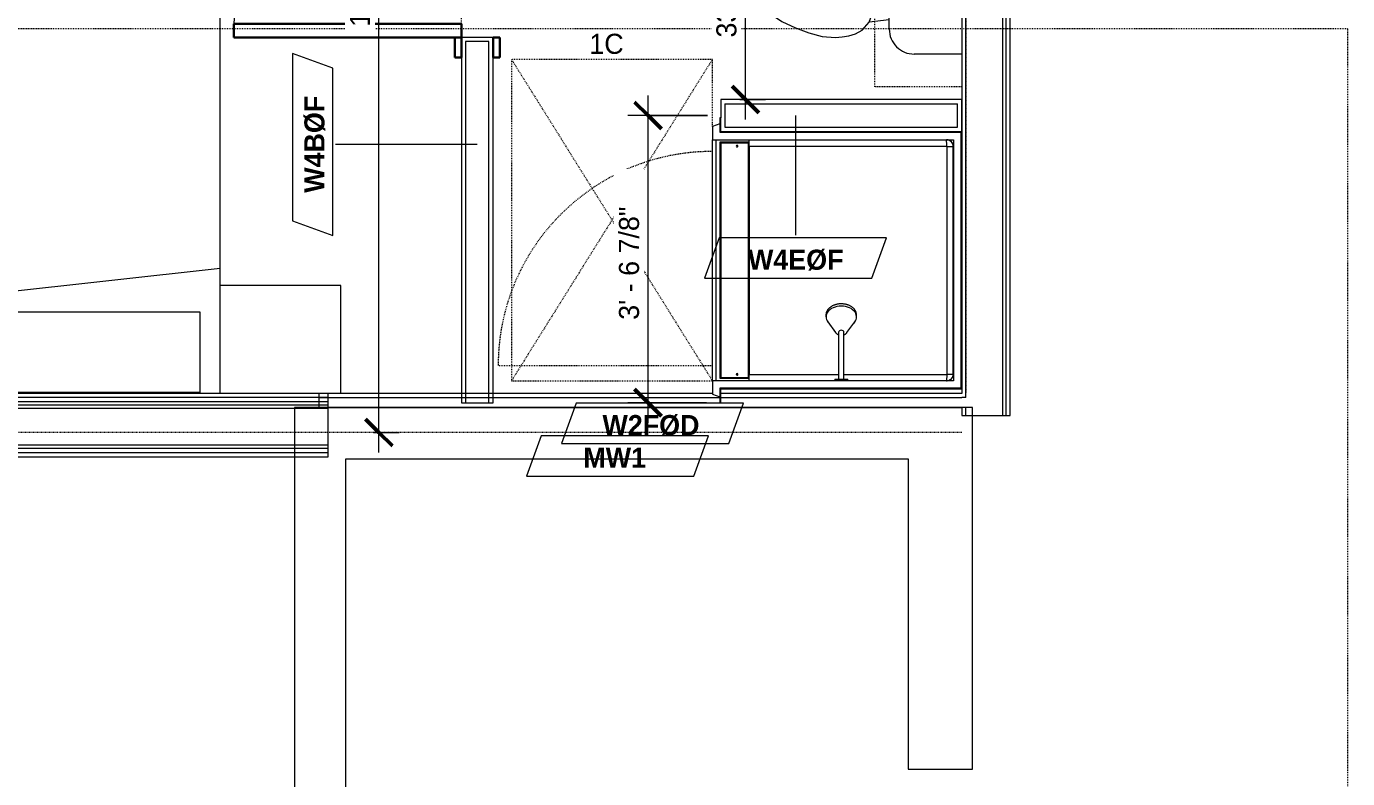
# Model space of a CAD drawing. Header units: inches. Extents: x -4010 to -1814, y 9846 to 12241.
# Drawn here: x -3627 to -3429.7, y 11496.4 to 11608.8 of the extents above; entities that cross this region are included whole.
import ezdxf

# ---------------------------------------------------------------- set-up
doc = ezdxf.new("R2010")
doc.units = ezdxf.units.IN
doc.header["$MEASUREMENT"] = 0
for name, pattern in [('Aligning Line 1_8_', [0.25, 0.125, -0.125]), ('Dash', [0.25, 0.125, -0.125]), ('Dash 3_32_', [0.1875, 0.09375, -0.09375])]:
    doc.linetypes.add(name, pattern=pattern)
for name, color, linetype, lineweight in [('0-1', 7, 'Continuous', 5), ('A-ANNO-DIMS', 211, 'Continuous', 9), ('A-ANNO-DIMS-32', 211, 'Continuous', 9), ('A-DETL-1', 90, 'Dash 3_32_', 18), ('A-DOOR-3', 31, 'Continuous', 9), ('A-DOOR-4', 31, 'Continuous', 30), ('A-DOOR-FRAM-3', 31, 'Continuous', 30), ('A-GENM', 5, 'Continuous', 9), ('A-GENM-HDLN', 13, 'Dash', 9), ('A-WALL', 113, 'Continuous', 18), ('A-WALL-1', 7, 'Continuous', 9), ('A-WALL-2', 250, 'Continuous', 18), ('A-WALL-3', 113, 'Continuous', 9), ('A-WALL-IDEN', 211, 'Continuous', 9), ('G-ANNO-SYMB-1', 147, 'Aligning Line 1_8_', 9), ('G-ANNO-SYMB-3', 111, 'Continuous', 9), ('I-FURN', 30, 'Continuous', 9), ('I-FURN-HDLN', 30, 'Dash', 9), ('I-WALL-3', 7, 'Continuous', 9), ('I-WALL-4', 2, 'Continuous', 9), ('P-SANR-FIXT', 6, 'Continuous', 9), ('P-SANR-FIXT-HDLN', 131, 'Dash', 9), ('Q-CASE', 31, 'Continuous', 9), ('Q-CASE-1', 31, 'Dash', 9), ('S-FNDN-1', 7, 'Continuous', 9)]:
    doc.layers.add(name, color=color, linetype=linetype, lineweight=lineweight)
doc.styles.add('Century Gothic', font='ufonts.com_century-gothic.ttf', dxfattribs={"height": 3})
doc.styles.add('Century Gothic_B_1', font='GOTHICB.TTF', dxfattribs={"height": 3})
doc.dimstyles.new('OD_1__HACK_2', dxfattribs={"dimscale": 12, "dimtxt": 3.132505, "dimasz": 0.333333, "dimexe": 0.25, "dimexo": 0.166667, "dimgap": 0.041667, "dimtad": 1, "dimdec": 4, "dimrnd": 0.0625, "dimzin": 3, "dimdsep": 46, "dimlunit": 4, "dimtxsty": 'Century Gothic', "dimblk1": 'OBLIQUE', "dimblk2": 'OBLIQUE', "dimsah": 1, "dimcen": 0.09, "dimdle": 0.25, "dimazin": 0, "dimtfac": 1, "dimtdec": 4, "dimtix": 1, "dimtmove": 0, "dimatfit": 3, "dimfxl": 1, "dimtvp": 1, "dimtfill": 1, "dimfrac": 2, "dimtolj": 1, "dimtzin": 0, "dimarcsym": 2})
doc.dimstyles.new('OD_1__HACK_2_1', dxfattribs={"dimscale": 12, "dimtxt": 3.132505, "dimasz": 0.333333, "dimexe": 0.25, "dimexo": 0.166667, "dimgap": 0.041667, "dimtad": 1, "dimdec": 4, "dimrnd": 0.0625, "dimzin": 3, "dimdsep": 46, "dimlunit": 4, "dimtxsty": 'Century Gothic', "dimblk1": 'OBLIQUE', "dimblk2": 'OBLIQUE', "dimsah": 1, "dimcen": 0.09, "dimdle": 0.25, "dimazin": 0, "dimtfac": 1, "dimtdec": 4, "dimtix": 1, "dimtmove": 0, "dimatfit": 3, "dimfxl": 1, "dimtvp": 1, "dimtfill": 1, "dimfrac": 2, "dimtolj": 1, "dimtzin": 0, "dimarcsym": 2})

# ---------------------------------------------------------------- blocks, each defined once
blk = doc.blocks.new('CTR - 1st Phase - Common Walls_rvt-1-UNIT PLANS - 2ND _ 3RD FLOOR')
at = {"layer": 'A-WALL-1'}
for p, q in [((-3524.55, 11553.94), (-3583.32, 11553.94)), ((-3583.32, 11553.94), (-3583.32, 11551.81)), ((-3487.3, 11553.94), (-3523.3, 11553.94)), ((-3583.32, 11551.81), (-3487.3, 11551.81))]:
    blk.add_line(p, q, dxfattribs=at)
at = {"layer": 'A-WALL-2'}
for p, q in [((-3486.67, 11553.31), (-3486.67, 11679.74)), ((-3481.17, 11550.64), (-3481.17, 11679.74)), ((-3480.67, 11550.64), (-3480.67, 11679.74)), ((-3583.32, 11553.31), (-3523.42, 11553.31)), ((-3523.3, 11553.31), (-3487.3, 11553.31)), ((-3486.67, 11553.31), (-3487.3, 11553.31)), ((-3486.67, 11551.81), (-3487.3, 11551.81)), ((-3486.67, 11550.64), (-3486.67, 11551.81))]:
    blk.add_line(p, q, dxfattribs=at)
at = {"layer": 'I-WALL-3'}
for p, q in [((-3487.3, 11679.74), (-3487.3, 11593.08)), ((-3480.05, 11550.64), (-3480.05, 11679.74)), ((-3487.3, 11554.58), (-3487.3, 11553.94)), ((-3487.3, 11551.81), (-3487.3, 11550.64)), ((-3487.3, 11550.64), (-3480.05, 11550.64))]:
    blk.add_line(p, q, dxfattribs=at)
blk = doc.blocks.new('CTR - 1st Phase -Stairs _ Elevators_rvt-1-UNIT PLANS - 2ND _ 3RD FLOOR')
at = {"layer": 'A-WALL-2'}
for p, q in [((-3581.95, 11553.31), (-3823.82, 11553.31)), ((-3581.95, 11552.69), (-3823.82, 11552.69)), ((-3581.95, 11552.19), (-3823.82, 11552.19)), ((-3581.95, 11551.69), (-3823.82, 11551.69)), ((-3581.95, 11546.19), (-3823.82, 11546.19)), ((-3581.95, 11545.69), (-3823.82, 11545.69)), ((-3581.95, 11545.06), (-3823.82, 11545.06))]:
    blk.add_line(p, q, dxfattribs=at)
at = {"layer": 'G-ANNO-SYMB-1'}
for q in [(-3865.75, 11608.39), (-3429.67, 11388.71)]:
    blk.add_line((-3429.67, 11608.39), q, dxfattribs=at)
at = {"layer": 'I-WALL-3'}
for p, q in [((-3581.95, 11553.94), (-3823.82, 11553.94)), ((-3581.95, 11544.44), (-3581.95, 11553.94)), ((-3823.82, 11544.44), (-3581.95, 11544.44))]:
    blk.add_line(p, q, dxfattribs=at)
blk = doc.blocks.new('CTR - 1st Phase - Structure_rvt-1-UNIT PLANS - 2ND _ 3RD FLOOR')
at = {"layer": 'A-WALL-1'}
for p, q in [((-3495.32, 11551.81), (-3586.95, 11551.81)), ((-3586.95, 11551.81), (-3586.95, 11544.19)), ((-3586.95, 11544.19), (-3586.95, 11432.19)), ((-3579.32, 11439.81), (-3579.32, 11544.19)), ((-3579.32, 11544.19), (-3495.32, 11544.19))]:
    blk.add_line(p, q, dxfattribs=at)
at = {"layer": 'S-FNDN-1'}
for p, q in [((-3485.7, 11551.81), (-3495.32, 11551.81)), ((-3485.7, 11497.81), (-3485.7, 11551.81)), ((-3495.32, 11544.19), (-3495.32, 11497.81)), ((-3495.32, 11497.81), (-3485.7, 11497.81))]:
    blk.add_line(p, q, dxfattribs=at)
blk = doc.blocks.new('SWING - SINGLE - FLUSH - 2-10 x 6-8 - PRIVACY-3199405-UNIT PLANS - 2ND _ 3RD FLOOR')
at = {"layer": 'A-DOOR-3'}
blk.add_arc((17, -2.37), 34.07, 180, 266.6343, dxfattribs=at)
at = {"layer": 'A-DOOR-4'}
for p, q in [((15, -2.37), (15, -36.38)), ((17, -2.37), (15, -2.37)), ((17, -2.37), (17, -36.38)), ((17, -36.38), (15, -36.38))]:
    blk.add_line(p, q, dxfattribs=at)
at = {"layer": 'A-DOOR-FRAM-3'}
for p, q in [((-20, 2.38), (-20, 3.38)), ((-20, 3.38), (-17, 3.38)), ((-17, 2.38), (-20, 2.38)), ((-17, 3.38), (-17, 2.38)), ((17, 2.38), (17, 3.38)), ((17, 3.38), (20, 3.38)), ((20, 2.38), (17, 2.38)), ((20, 3.38), (20, 2.38)), ((-20, -2.37), (-17, -2.37)), ((-20, -3.37), (-20, -2.37)), ((-17, -3.37), (-20, -3.37)), ((-17, -2.37), (-17, -3.37)), ((17, -2.37), (20, -2.37)), ((17, -3.37), (17, -2.37)), ((20, -3.37), (17, -3.37)), ((20, -2.37), (20, -3.37))]:
    blk.add_line(p, q, dxfattribs=at)
blk = doc.blocks.new('Bed-Standard - Queen 60_ x 79_-V78-UNIT PLANS - 2ND _ 3RD FLOOR')
at = {"layer": 'I-FURN'}
for p, q in [((-19.31, 35.82), (-19.31, -41.3)), ((-16.31, 35.7), (-16.31, 23.7)), ((-16.31, 35.7), (37.69, 35.7)), ((37.69, 35.7), (37.69, 23.7)), ((40.69, -41.3), (40.69, 35.82)), ((40.69, 23.7), (-19.31, 17.13)), ((-16.31, 23.7), (37.69, 23.7)), ((-19.31, -41.3), (40.69, -41.3))]:
    blk.add_line(p, q, dxfattribs=at)
at = {"layer": 'I-FURN-HDLN'}
for p, q in [((58.69, -77.3), (58.69, 35.82)), ((64.69, -68.86), (64.69, 13.2)), ((-55.31, -17.36), (-55.31, -51.36)), ((64.69, -77.3), (64.69, -75.61)), ((-55.31, -77.3), (-7.94, -77.3)), ((-5.44, -77.3), (55.06, -77.3)), ((57.56, -77.3), (58.94, -77.3)), ((63.69, -77.3), (64.69, -77.3))]:
    blk.add_line(p, q, dxfattribs=at)
blk = doc.blocks.new('Toilet-Domestic-3D - Toilet-Domestic-3D-1352612-UNIT PLANS - 2ND _ 3RD FLOOR')
at = {"layer": 'P-SANR-FIXT'}
for p, q in [((-9.98, 11.75), (-9.98, 18.86)), ((9.98, 18.86), (9.98, 11.75)), ((6.25, 8.02), (-6.25, 8.02)), ((-4.86, 8.02), (-5.21, 5)), ((4.86, 8.02), (5.21, 5)), ((-1, 6), (-2.13, 5.8)), ((1, 6), (-1, 6)), ((1.89, 5.84), (1, 6)), ((-6.4, 4), (-6.97, 3)), ((-5.21, 5), (-6.4, 4)), ((-3.84, 5.5), (-5.21, 5)), ((-2.61, 5.72), (-3.84, 5.5)), ((3.84, 5.5), (2.37, 5.76)), ((5.21, 5), (3.84, 5.5)), ((6.4, 4), (5.21, 5)), ((6.97, 3), (6.4, 4)), ((-7.24, 2), (-7.41, 1)), ((-6.97, 3), (-7.24, 2)), ((7.24, 2), (6.97, 3)), ((7.41, 1), (7.24, 2)), ((-7.41, 1), (-7.5, 0)), ((-7.5, 0), (-7.33, -1.99)), ((7.33, -1.99), (7.5, 0)), ((7.5, 0), (7.41, 1)), ((-7.33, -1.99), (-6.79, -4)), ((6.79, -4), (7.33, -1.99)), ((-6.79, -4), (-6.06, -6)), ((6.06, -6), (6.79, -4)), ((-6.06, -6), (-5.13, -8)), ((5.13, -8), (6.06, -6)), ((-5.13, -8), (-3.74, -10)), ((3.74, -10), (5.13, -8)), ((-3.74, -10), (-2.74, -11)), ((-2.74, -11), (-1.87, -11.5)), ((-1.87, -11.5), (-0.5, -12)), ((0.5, -12), (1.87, -11.5)), ((1.87, -11.5), (2.74, -11)), ((2.74, -11), (3.74, -10)), ((-0.5, -12), (0.5, -12))]:
    blk.add_line(p, q, dxfattribs=at)
for centre, start, end in [((-6.25, 11.75), 180, 270), ((6.25, 11.75), 270, 360)]:
    blk.add_arc(centre, 3.73, start, end, dxfattribs=at)
blk = doc.blocks.new('ADA Clearances - 30_x48_-3255449-UNIT PLANS - 2ND _ 3RD FLOOR')
at = {"layer": 'A-GENM-HDLN'}
for p, q in [((15, -24), (-15, 24)), ((-15, -24), (15, 24)), ((15, 24), (-15, 24)), ((15, -24), (15, 24)), ((-15, -14), (-15, -24)), ((-15, -24), (15, -24))]:
    blk.add_line(p, q, dxfattribs=at)
blk = doc.blocks.new('300 Series Wall Hung Cabinet_326 - 30_-2909953-UNIT PLANS - 2ND _ 3RD FLOOR')
at = {"layer": 'Q-CASE'}
for p, q in [((-2.01, 14.69), (-2.5, 14.69)), ((-2.5, 14.69), (-2.5, 13.19)), ((-2.01, 13.19), (-2.01, 14.69)), ((2.49, 14.69), (2, 14.69)), ((2, 14.69), (2, 13.19)), ((2.49, 13.19), (2.49, 14.69)), ((-2.01, 13.19), (-2.5, 13.19)), ((2.49, 13.19), (2, 13.19))]:
    blk.add_line(p, q, dxfattribs=at)
at = {"layer": 'Q-CASE-1'}
for p, q in [((-15, 0.19), (-15, 13.19)), ((-15, 13.19), (15, 13.19)), ((15, 13.19), (15, 0.19)), ((15, 0.19), (-15, 0.19))]:
    blk.add_line(p, q, dxfattribs=at)
blk = doc.blocks.new('4LBS24238A75FTB_V2 - 4LBS24238A75FTB_V2-3746186-UNIT PLANS - 2ND _ 3RD FLOOR')
at = {"layer": 'P-SANR-FIXT'}
for p, q in [((0, -0.5), (38.5, -0.5)), ((0, -36.5), (0, -0.5)), ((0.12, -36.62), (0.12, -0.63)), ((0.12, -0.63), (38.38, -0.63)), ((1.25, -37.75), (1.25, -1.75)), ((1.25, -1.75), (37.25, -1.75)), ((1.73, -1.9), (1.7, -1.92)), ((2.01, -1.78), (1.93, -1.8)), ((2.25, -1.77), (2.25, -1.75)), ((36.25, -1.77), (2.25, -1.77)), ((36.25, -1.77), (36.25, -1.75)), ((36.57, -1.8), (36.49, -1.78)), ((36.8, -1.92), (36.77, -1.9)), ((37.25, -1.75), (37.25, -17.52)), ((38.38, -0.63), (38.38, -36.62)), ((38.5, -0.5), (38.5, -36.5)), ((1.3, -2.43), (1.28, -2.51)), ((1.42, -2.2), (1.4, -2.23)), ((1.58, -2.01), (1.51, -2.08)), ((2.2, -32.27), (2.2, -2.75)), ((36.25, -2.7), (2.25, -2.7)), ((36.3, -18.11), (36.3, -2.75)), ((36.99, -2.08), (36.92, -2.01)), ((37.1, -2.23), (37.08, -2.2)), ((37.22, -2.51), (37.2, -2.43)), ((36.3, -32.27), (36.3, -18.89)), ((37.25, -19.48), (37.25, -37.75)), ((1.62, -32.27), (1.62, -36.62)), ((36.75, -32.38), (1.75, -32.38)), ((1.75, -32.38), (1.75, -36.5)), ((2.2, -32.27), (36.3, -32.27)), ((36.75, -36.5), (36.75, -32.38)), ((36.88, -36.62), (36.88, -32.27)), ((0, -36.5), (-2.02, -36.5)), ((-2.02, -36.5), (-2.02, -36.62)), ((-2.02, -36.62), (0.12, -36.62)), ((-1.13, -36.62), (-0.75, -37.75)), ((1.25, -37.25), (37.25, -37.25)), ((1.25, -37.75), (1.25, -37.25)), ((1.62, -36.62), (36.88, -36.62)), ((1.75, -36.5), (36.75, -36.5)), ((37.25, -37.25), (37.25, -37.75)), ((38.38, -36.62), (40.52, -36.62)), ((40.52, -36.5), (38.5, -36.5)), ((39.25, -37.75), (39.63, -36.62)), ((40.52, -36.62), (40.52, -36.5)), ((-0.75, -37.75), (1.25, -37.75)), ((37.25, -37.75), (1.25, -37.75)), ((37.25, -37.75), (39.25, -37.75))]:
    blk.add_line(p, q, dxfattribs=at)
for centre, radius, start, end in [((2.25, -2.75), 1, 90, 180), ((36.25, -2.75), 1, 0, 90), ((2.2, -34.06), 0.125, 0, 180), ((2.2, -34.06), 0.125, 180, 0), ((36.3, -34.06), 0.125, 0, 180), ((36.3, -34.06), 0.125, 180, 0)]:
    blk.add_arc(centre, radius, start, end, dxfattribs=at)
for centre, start_param, end_param in [((2.2, -32.28), 1.570796, 3.141593), ((36.3, -32.28), 0, 1.570796)]:
    blk.add_ellipse(centre, major_axis=(0.95, 0), ratio=0.019505, start_param=start_param, end_param=end_param, dxfattribs=at)
for points, knots in [([(2.25, -1.77), (2.18, -1.77), (2.05, -1.78), (1.8, -1.86), (1.52, -2.04), (1.34, -2.32), (1.26, -2.57), (1.25, -2.7), (1.25, -2.77)], [0, 0, 0, 0, 0.125, 0.25, 0.5, 0.75, 0.875, 1, 1, 1, 1]), ([(1.75, -1.88), (1.77, -1.87), (1.86, -1.82), (2.03, -1.77), (2.17, -1.75), (2.25, -1.75)], [-0.3333068, -0.3333068, -0.3333068, -0.3333068, -0.2857143, -0.1428571, 0, 0, 0, 0]), ([(36.25, -1.75), (36.31, -1.75), (36.42, -1.76), (36.59, -1.8), (36.7, -1.85), (36.75, -1.88)], [-1, -1, -1, -1, -0.8928571, -0.7857143, -0.6666667, -0.6666667, -0.6666667, -0.6666667]), ([(37.25, -2.77), (37.25, -2.7), (37.24, -2.57), (37.16, -2.32), (36.98, -2.04), (36.7, -1.86), (36.45, -1.78), (36.32, -1.77), (36.25, -1.77)], [0, 0, 0, 0, 0.125, 0.25, 0.5, 0.75, 0.875, 1, 1, 1, 1]), ([(36.75, -1.88), (36.79, -1.91), (36.89, -1.97), (36.97, -2.05), (37.01, -2.1)], [-0.6665731, -0.6665731, -0.6665731, -0.6665731, -0.5714286, -0.4475924, -0.4475924, -0.4475924, -0.4475924]), ([(1.38, -2.25), (1.41, -2.21), (1.47, -2.12), (1.54, -2.04), (1.59, -2)], [-0.6665731, -0.6665731, -0.6665731, -0.6665731, -0.5714286, -0.4611793, -0.4611793, -0.4611793, -0.4611793]), ([(2.25, -2.7), (2.24, -2.7), (2.24, -2.7), (2.23, -2.7), (2.22, -2.71), (2.22, -2.71), (2.21, -2.72), (2.21, -2.73), (2.2, -2.74), (2.2, -2.74), (2.2, -2.75), (2.2, -2.75)], [-1, -1, -1, -1, -0.833333, -0.75, -0.666667, -0.583333, -0.416667, -0.333333, -0.208333, -0.083333, 0, 0, 0, 0]), ([(36.3, -2.75), (36.3, -2.74), (36.3, -2.74), (36.3, -2.73), (36.29, -2.72), (36.29, -2.72), (36.28, -2.71), (36.27, -2.71), (36.26, -2.7), (36.26, -2.7), (36.25, -2.7), (36.25, -2.7)], [-1, -1, -1, -1, -0.833333, -0.75, -0.666667, -0.583333, -0.416667, -0.333333, -0.208333, -0.083333, 0, 0, 0, 0]), ([(37.12, -2.25), (37.13, -2.27), (37.16, -2.33), (37.18, -2.38), (37.19, -2.42)], [-0.3333068, -0.3333068, -0.3333068, -0.3333068, -0.2857143, -0.2174647, -0.2174647, -0.2174647, -0.2174647])]:
    blk.add_open_spline(points, degree=3, knots=knots, dxfattribs=at)
for points in [[(1.63, -1.97), (1.67, -1.94), (1.71, -1.91), (1.75, -1.88)], [(2.25, -2.7), (2.25, -2.62), (2.25, -2.45), (2.25, -2.22), (2.25, -2.03), (2.25, -1.88), (2.25, -1.82), (2.25, -1.8)], [(36.25, -2.7), (36.25, -2.62), (36.25, -2.45), (36.25, -2.22), (36.25, -2.03), (36.25, -1.88), (36.25, -1.82), (36.25, -1.8)], [(1.25, -2.75), (1.25, -2.74), (1.25, -2.72), (1.25, -2.71)], [(2.2, -2.75), (2.12, -2.75), (1.95, -2.75), (1.72, -2.75), (1.52, -2.76), (1.37, -2.76), (1.27, -2.76), (1.25, -2.77), (1.25, -2.77)], [(1.35, -2.32), (1.36, -2.3), (1.37, -2.27), (1.38, -2.25)], [(36.3, -2.75), (36.38, -2.75), (36.55, -2.75), (36.78, -2.75), (36.98, -2.76), (37.13, -2.76), (37.23, -2.76), (37.25, -2.77), (37.25, -2.77)], [(37.04, -2.14), (37.07, -2.18), (37.09, -2.21), (37.12, -2.25)], [(37.25, -2.67), (37.25, -2.7), (37.25, -2.72), (37.25, -2.75)]]:
    blk.add_open_spline(points, degree=3, dxfattribs=at)
at = {"layer": 'P-SANR-FIXT-HDLN'}
blk.add_line((35, -37.75), (35, -69.75), dxfattribs=at)
blk.add_arc((35, -37.75), 32, 180, 270, dxfattribs=at)
blk = doc.blocks.new('Shower Head - Shower Head-3260035-UNIT PLANS - 2ND _ 3RD FLOOR')
at = {"layer": 'P-SANR-FIXT'}
for p, q in [((-2.28, 9.81), (-2.28, 9.54)), ((-2.02, 8.78), (-0.84, 7.19)), ((0.84, 7.19), (2.02, 8.78)), ((2.28, 9.54), (2.28, 9.81)), ((-0.39, 7.27), (-0.39, 6.01)), ((0.39, 6.01), (0.39, 7.27)), ((-0.98, 0.26), (-0.98, 0)), ((-0.98, 0.26), (0.98, 0.26)), ((0.98, 0), (-0.98, 0)), ((-0.39, 1), (-0.39, 0.26)), ((0.39, 0.26), (0.39, 1)), ((0.98, 0), (0.98, 0.26))]:
    blk.add_line(p, q, dxfattribs=at)
at = {"layer": 'P-SANR-FIXT', "flags": 128}
for points in [[(0, 11.49), (-0.09, 11.49), (-0.18, 11.48), (-0.27, 11.48), (-0.35, 11.47), (-0.44, 11.46), (-0.53, 11.44), (-0.62, 11.43), (-0.7, 11.41), (-0.79, 11.39), (-0.87, 11.36), (-0.95, 11.34), (-1.03, 11.31), (-1.11, 11.28), (-1.19, 11.25), (-1.26, 11.21), (-1.34, 11.17), (-1.41, 11.13), (-1.48, 11.09), (-1.55, 11.05), (-1.61, 11), (-1.68, 10.95), (-1.74, 10.9), (-1.8, 10.85), (-1.85, 10.8), (-1.9, 10.74), (-1.95, 10.69), (-2, 10.63), (-2.04, 10.57), (-2.08, 10.51), (-2.12, 10.44), (-2.15, 10.38), (-2.18, 10.31), (-2.21, 10.25), (-2.23, 10.18), (-2.25, 10.11), (-2.26, 10.04), (-2.27, 9.97), (-2.28, 9.9), (-2.28, 9.83), (-2.28, 9.81)], [(2.28, 9.81), (2.28, 9.88), (2.28, 9.95), (2.27, 10.02), (2.25, 10.09), (2.24, 10.16), (2.21, 10.23), (2.19, 10.3), (2.16, 10.36), (2.13, 10.43), (2.09, 10.49), (2.05, 10.55), (2.01, 10.61), (1.97, 10.67), (1.92, 10.73), (1.86, 10.79), (1.81, 10.84), (1.75, 10.89), (1.69, 10.94), (1.63, 10.99), (1.57, 11.04), (1.5, 11.08), (1.43, 11.12), (1.36, 11.16), (1.28, 11.2), (1.21, 11.24), (1.13, 11.27), (1.05, 11.3), (0.97, 11.33), (0.89, 11.36), (0.81, 11.38), (0.72, 11.4), (0.64, 11.42), (0.55, 11.44), (0.47, 11.45), (0.38, 11.46), (0.29, 11.47), (0.2, 11.48), (0.11, 11.49), (0.02, 11.49), (0, 11.49)], [(-0.84, 7.19), (-0.81, 7.16), (-0.79, 7.13), (-0.76, 7.1), (-0.73, 7.08), (-0.7, 7.05), (-0.68, 7.03), (-0.65, 7.01), (-0.62, 6.98), (-0.59, 6.97), (-0.56, 6.95), (-0.53, 6.93), (-0.49, 6.91), (-0.46, 6.9), (-0.43, 6.89), (-0.4, 6.87)], [(-0.39, 6.01), (-0.39, 5.81), (-0.39, 5.6), (-0.39, 5.38), (-0.39, 5.15), (-0.39, 4.92), (-0.39, 4.68), (-0.39, 4.43), (-0.39, 4.18), (-0.39, 3.93), (-0.39, 3.67), (-0.39, 3.4), (-0.39, 3.13), (-0.39, 2.86), (-0.39, 2.59), (-0.39, 2.31), (-0.39, 2.03), (-0.39, 1.75), (-0.39, 1.46), (-0.39, 1.18), (-0.39, 1)], [(0.39, 6.87), (0.43, 6.88), (0.46, 6.9), (0.49, 6.91), (0.52, 6.93), (0.55, 6.94), (0.58, 6.96), (0.61, 6.98), (0.64, 7), (0.67, 7.03), (0.7, 7.05), (0.73, 7.07), (0.76, 7.1), (0.78, 7.13), (0.81, 7.16), (0.83, 7.19), (0.84, 7.19)], [(0.39, 1), (0.39, 1.29), (0.39, 1.57), (0.39, 1.85), (0.39, 2.13), (0.39, 2.41), (0.39, 2.69), (0.39, 2.96), (0.39, 3.23), (0.39, 3.5), (0.39, 3.76), (0.39, 4.02), (0.39, 4.27), (0.39, 4.52), (0.39, 4.77), (0.39, 5), (0.39, 5.23), (0.39, 5.46), (0.39, 5.67), (0.39, 5.88), (0.39, 6.01)]]:
    blk.add_lwpolyline(points, dxfattribs=at)
at = {"layer": 'P-SANR-FIXT'}
for centre, major_axis, start_param, end_param in [((0, 9.54), (-2.28, 0), 4.712389, 6.956384), ((0, 9.54), (2.28, 0), 5.609987, 7.853982), ((0, 7.27), (-0.394, 0), 4.712389, 6.283185), ((0, 7.27), (-0.394, 0), 3.141593, 4.712389)]:
    blk.add_ellipse(centre, major_axis=major_axis, ratio=0.707107, start_param=start_param, end_param=end_param, dxfattribs=at)
blk = doc.blocks.new('Table-Night Stand - 18_ x 18_ x 24_-V80-UNIT PLANS - 2ND _ 3RD FLOOR')
at = {"layer": 'I-FURN'}
for p, q in [((0.15, 16.11), (0.15, 0)), ((0.15, 0), (18.15, 0))]:
    blk.add_line(p, q, dxfattribs=at)
blk = doc.blocks.new('DIMBLOCK156-UNIT PLANS - 2ND _ 3RD FLOOR')
at = {"layer": 'A-ANNO-DIMS-32', "lineweight": 50}
for p, q in [((-3574.35, 11682.11), (-3576.35, 11684.11)), ((-3574.35, 11682.11), (-3572.35, 11680.11)), ((-3574.35, 11548.11), (-3576.35, 11550.11)), ((-3574.35, 11548.11), (-3572.35, 11546.11))]:
    blk.add_line(p, q, dxfattribs=at)
at = {"layer": 'A-ANNO-DIMS-32'}
for p, q in [((-3575.18, 11682.11), (-3571.35, 11682.11)), ((-3574.35, 11682.11), (-3575.18, 11682.11)), ((-3574.35, 11545.11), (-3574.35, 11682.11)), ((-3575.18, 11548.11), (-3571.35, 11548.11)), ((-3574.35, 11548.11), (-3575.18, 11548.11))]:
    blk.add_line(p, q, dxfattribs=at)
at = {"layer": 'A-ANNO-DIMS-32', "color": 0, "insert": (-3578.7, 11608.7), "char_height": 3, "width": 15.394, "attachment_point": 1, "rotation": 90, "line_spacing_factor": 0.984502, "style": 'Century Gothic', "bg_fill": 3, "box_fill_scale": 1.25, "bg_fill_color": 256, "bg_fill_true_color": 13158600, "bg_fill_transparency": 0}
blk.add_mtext('11\' - 2"', dxfattribs=at)
blk = doc.blocks.new('_Oblique')
at = {"color": 0, "linetype": 'ByBlock', "lineweight": -2}
blk.add_line((-0.5, -0.5), (0.5, 0.5), dxfattribs=at)
blk = doc.blocks.new('DIMBLOCK373-UNIT PLANS - 2ND _ 3RD FLOOR')
at = {"layer": 'A-ANNO-DIMS-32'}
for p, q in [((-3519.61, 11594.83), (-3519.61, 11634.36)), ((-3513.3, 11631.36), (-3522.61, 11631.36)), ((-3519.61, 11631.36), (-3513.3, 11631.36)), ((-3520.44, 11597.83), (-3516.61, 11597.83)), ((-3519.61, 11597.83), (-3520.44, 11597.83))]:
    blk.add_line(p, q, dxfattribs=at)
at = {"layer": 'A-ANNO-DIMS-32', "lineweight": 50}
for p, q in [((-3519.61, 11631.36), (-3521.61, 11633.36)), ((-3519.61, 11631.36), (-3517.61, 11629.36)), ((-3519.61, 11597.83), (-3521.61, 11599.83)), ((-3519.61, 11597.83), (-3517.61, 11595.83))]:
    blk.add_line(p, q, dxfattribs=at)
at = {"layer": 'A-ANNO-DIMS-32', "color": 0, "insert": (-3523.96, 11607.09), "char_height": 3, "width": 18.0194, "attachment_point": 1, "rotation": 90, "line_spacing_factor": 0.984502, "style": 'Century Gothic', "bg_fill": 3, "box_fill_scale": 1.25, "bg_fill_color": 256, "bg_fill_true_color": 13158600, "bg_fill_transparency": 0}
blk.add_mtext('33" MIN', dxfattribs=at)
blk = doc.blocks.new('DIMBLOCK393-UNIT PLANS - 2ND _ 3RD FLOOR')
at = {"layer": 'A-ANNO-DIMS-32'}
for p, q in [((-3534.16, 11549.55), (-3534.16, 11598.45)), ((-3525.3, 11595.45), (-3537.16, 11595.45)), ((-3534.16, 11595.45), (-3525.3, 11595.45)), ((-3525.42, 11552.55), (-3537.16, 11552.55)), ((-3534.16, 11552.55), (-3525.42, 11552.55))]:
    blk.add_line(p, q, dxfattribs=at)
at = {"layer": 'A-ANNO-DIMS-32', "lineweight": 50}
for p, q in [((-3534.16, 11595.45), (-3536.16, 11597.45)), ((-3534.16, 11595.45), (-3532.16, 11593.45)), ((-3534.16, 11552.55), (-3536.16, 11554.55)), ((-3534.16, 11552.55), (-3532.16, 11550.55))]:
    blk.add_line(p, q, dxfattribs=at)
at = {"layer": 'A-ANNO-DIMS-32', "color": 0, "insert": (-3538.51, 11564.93), "char_height": 3, "width": 21.7784, "attachment_point": 1, "rotation": 90, "line_spacing_factor": 0.984502, "style": 'Century Gothic', "bg_fill": 3, "box_fill_scale": 1.25, "bg_fill_color": 256, "bg_fill_true_color": 13158600, "bg_fill_transparency": 0}
blk.add_mtext('3\' - 6 7/8"', dxfattribs=at)
blk = doc.blocks.new('Wall Tag - Arch Wall-3956453-UNIT PLANS - 2ND _ 3RD FLOOR')
at = {"layer": 'A-WALL-IDEN'}
for p, q in [((-0.3561, 0.0937), (-0.4244, -0.0937)), ((0.4244, 0.0937), (-0.3561, 0.0937)), ((0.3561, -0.0937), (0.4244, 0.0937)), ((-0.4244, -0.0937), (0.3561, -0.0937))]:
    blk.add_line(p, q, dxfattribs=at)

msp = doc.modelspace()

# ---------------------------------------------------------------- linework, layer by layer
at = {"layer": 'A-DETL-1'}
for p, q in [((-3486.67374, 11681.7526), (-3486.67374, 11554.07995)), ((-3557.29874, 11589.37619), (-3557.29874, 11595.37619)), ((-3487.29874, 11548.1144), (-3841.29874, 11548.1144))]:
    msp.add_line(p, q, dxfattribs=at)
at = {"layer": 'A-WALL'}
for p, q in [((-3561.42374, 11606.4894), (-3561.42374, 11552.5519)), ((-3557.92374, 11606.4894), (-3561.42374, 11606.4894)), ((-3557.92374, 11552.5519), (-3557.92374, 11606.4894)), ((-3522.67374, 11597.20081), (-3487.92374, 11597.20081)), ((-3522.67374, 11597.20081), (-3522.67374, 11593.70081)), ((-3487.92374, 11593.70081), (-3487.92374, 11597.20081)), ((-3522.67374, 11593.70081), (-3487.92374, 11593.70081))]:
    msp.add_line(p, q, dxfattribs=at)
at = {"layer": 'A-WALL-3'}
for p, q in [((-3562.04874, 11607.1144), (-3562.04874, 11552.5519)), ((-3557.29874, 11607.1144), (-3562.04874, 11607.1144)), ((-3557.29874, 11552.5519), (-3557.29874, 11607.1144)), ((-3562.04874, 11552.5519), (-3557.29874, 11552.5519))]:
    msp.add_line(p, q, dxfattribs=at)
at = {"layer": 'I-WALL-4'}
for p, q in [((-3487.29874, 11597.82581), (-3523.29874, 11597.82581)), ((-3523.29874, 11597.82581), (-3523.29874, 11595.09971)), ((-3487.29874, 11593.07581), (-3487.29874, 11597.82581))]:
    msp.add_line(p, q, dxfattribs=at)

# ---------------------------------------------------------------- block references
at = {"layer": '0-1'}
for name in ['CTR - 1st Phase - Common Walls_rvt-1-UNIT PLANS - 2ND _ 3RD FLOOR', 'CTR - 1st Phase -Stairs _ Elevators_rvt-1-UNIT PLANS - 2ND _ 3RD FLOOR', 'CTR - 1st Phase - Structure_rvt-1-UNIT PLANS - 2ND _ 3RD FLOOR']:
    msp.add_blockref(name, (0, 0), dxfattribs=at)
at = {"layer": 'A-DOOR-3', "rotation": 269.9999999999978}
msp.add_blockref('SWING - SINGLE - FLUSH - 2-10 x 6-8 - PRIVACY-3199405-UNIT PLANS - 2ND _ 3RD FLOOR', (-3559.67374, 11624.1144), dxfattribs=at)
at = {"layer": 'A-GENM', "rotation": 180}
msp.add_blockref('ADA Clearances - 30_x48_-3255449-UNIT PLANS - 2ND _ 3RD FLOOR', (-3539.54874, 11579.82581), dxfattribs=at)
at = {"layer": 'A-WALL-IDEN', "xscale": 31.99999999999999, "yscale": 31.99999999999999, "zscale": 31.99999999999999, "rotation": 89.99999999999991}
msp.add_blockref('Wall Tag - Arch Wall-3956453-UNIT PLANS - 2ND _ 3RD FLOOR', (-3584.2486, 11591.12002), dxfattribs=at)
at = {"layer": 'A-WALL-IDEN', "xscale": 31.99999999999999, "yscale": 31.99999999999999, "zscale": 31.99999999999999}
msp.add_blockref('Wall Tag - Arch Wall-3956453-UNIT PLANS - 2ND _ 3RD FLOOR', (-3538.72999, 11544.58388), dxfattribs=at)
at = {"layer": 'I-FURN', "rotation": 180}
for name, p in [('Bed-Standard - Queen 60_ x 79_-V78-UNIT PLANS - 2ND _ 3RD FLOOR', (-3617.36021, 11589.7554)), ('Table-Night Stand - 18_ x 18_ x 24_-V80-UNIT PLANS - 2ND _ 3RD FLOOR', (-3579.90174, 11570.05048))]:
    msp.add_blockref(name, p, dxfattribs=at)
at = {"layer": 'P-SANR-FIXT'}
for name, p, rotation in [('Toilet-Domestic-3D - Toilet-Domestic-3D-1352612-UNIT PLANS - 2ND _ 3RD FLOOR', (-3506.15455, 11614.5951), 270.0000000002884), ('4LBS24238A75FTB_V2 - 4LBS24238A75FTB_V2-3746186-UNIT PLANS - 2ND _ 3RD FLOOR', (-3486.79874, 11593.07581), 269.9999999999188)]:
    msp.add_blockref(name, p, dxfattribs=dict(at, rotation=rotation))
msp.add_blockref('Shower Head - Shower Head-3260035-UNIT PLANS - 2ND _ 3RD FLOOR', (-3505.29874, 11555.82581), dxfattribs=at)
at = {"layer": 'Q-CASE', "rotation": 90.00000000014225}
msp.add_blockref('300 Series Wall Hung Cabinet_326 - 30_-2909953-UNIT PLANS - 2ND _ 3RD FLOOR', (-3487.11583, 11614.7201), dxfattribs=at)

# ---------------------------------------------------------------- texts
at = {"layer": 'A-WALL-IDEN', "insert": (-3585.49613, 11583.9041), "char_height": 3, "width": 17.372, "attachment_point": 1, "rotation": 90, "style": 'Century Gothic_B_1'}
msp.add_mtext('W4BØF', dxfattribs=at)
at = {"layer": 'A-WALL-IDEN', "char_height": 3, "attachment_point": 1, "style": 'Century Gothic_B_1'}
for s, insert, width in [('W4EØF', (-3519.22872, 11575.40908), 17.069), ('MW1', (-3543.82307, 11545.83141), 12.221)]:
    msp.add_mtext(s, dxfattribs=dict(at, insert=insert, width=width))
at = {"layer": 'G-ANNO-SYMB-3', "insert": (-3542.93135, 11607.65525), "char_height": 3, "width": 6.969, "attachment_point": 1, "style": 'Century Gothic'}
msp.add_mtext('1C', dxfattribs=at)

# ---------------------------------------------------------------- next in the draw order: dimensions: what is measured, and where the dimension line sits
at = {"layer": 'A-ANNO-DIMS'}
dim = msp.add_linear_dim(base=(-3574.3535, 11682.1144), p1=(-3577.18193, 11548.1144), p2=(-3577.18193, 11682.1144), angle=90, dimstyle='OD_1__HACK_2', override={"dimpost": '<>', "dimfxl": 134}, dxfattribs=at)
dim.commit()
dim.dimension.update_dxf_attribs({"geometry": 'DIMBLOCK156-UNIT PLANS - 2ND _ 3RD FLOOR', "text_midpoint": (-3576.39123, 11615.1144)})
dim = msp.add_linear_dim(base=(-3519.61229, 11631.3644), p1=(-3522.44072, 11597.82581), p2=(-3511.30333, 11631.3644), angle=90, text='33" MIN', dimstyle='OD_1__HACK_2_1', override={"dimpost": '<>', "dimfxl": 35.339475}, dxfattribs=at)
dim.commit()
dim.dimension.update_dxf_attribs({"geometry": 'DIMBLOCK373-UNIT PLANS - 2ND _ 3RD FLOOR', "text_midpoint": (-3521.68775, 11614.5951)})

# ---------------------------------------------------------------- next in the draw order: linework, layer by layer
at = {"layer": 'A-WALL-IDEN'}
for p, q in [((-3512.13248, 11595.45081), (-3512.13248, 11577.57956)), ((-3559.67374, 11591.12002), (-3580.83058, 11591.12002))]:
    msp.add_line(p, q, dxfattribs=at)

# ---------------------------------------------------------------- next in the draw order: dimensions: what is measured, and where the dimension line sits
at = {"layer": 'A-ANNO-DIMS'}
dim = msp.add_linear_dim(base=(-3534.16033, 11595.45081), p1=(-3523.42374, 11552.5519), p2=(-3523.29874, 11595.45081), angle=90, dimstyle='OD_1__HACK_2_1', override={"dimpost": '<>', "dimfxl": 42.899091}, dxfattribs=at)
dim.commit()
dim.dimension.update_dxf_attribs({"geometry": 'DIMBLOCK393-UNIT PLANS - 2ND _ 3RD FLOOR', "text_midpoint": (-3536.402, 11574.00135)})

# ---------------------------------------------------------------- next in the draw order: block references
at = {"layer": 'A-WALL-IDEN', "xscale": 31.99999999999999, "yscale": 31.99999999999999, "zscale": 31.99999999999999}
for p in [(-3512.13248, 11574.16155), (-3533.49874, 11549.45888)]:
    msp.add_blockref('Wall Tag - Arch Wall-3956453-UNIT PLANS - 2ND _ 3RD FLOOR', p, dxfattribs=at)

# ---------------------------------------------------------------- next in the draw order: texts
at = {"layer": 'A-WALL-IDEN', "insert": (-3540.96663, 11550.70641), "char_height": 3, "width": 17.978, "attachment_point": 1, "style": 'Century Gothic_B_1'}
msp.add_mtext('W2FØD', dxfattribs=at)

doc.saveas('drawing.dxf')
